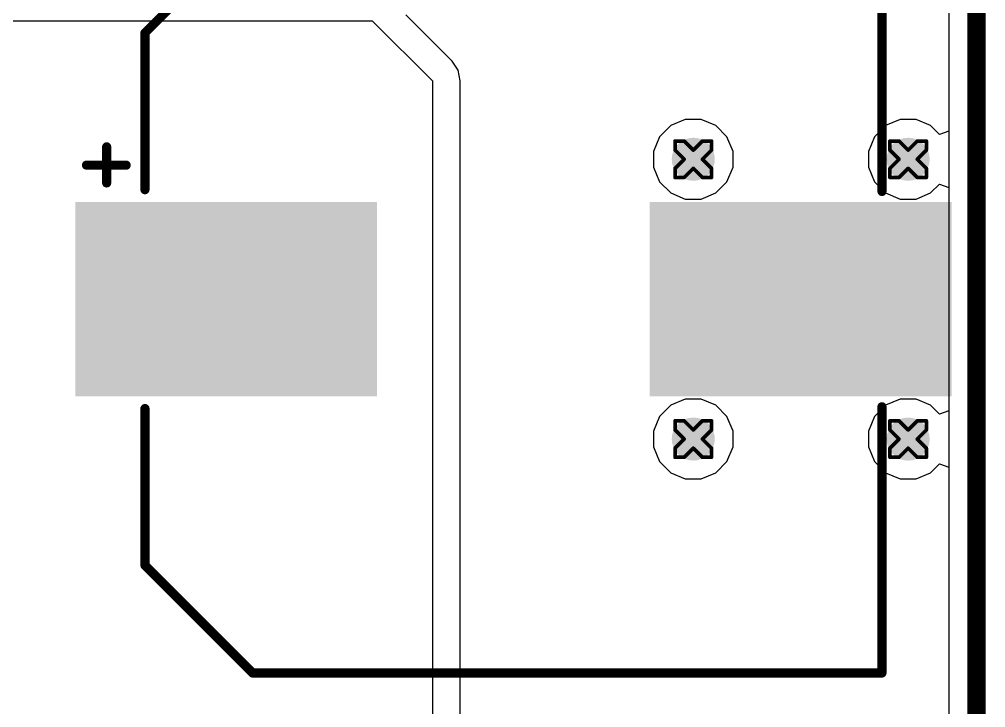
# Model space of a CAD drawing. Header units: inches. Extents: x -11 to 5379, y 0 to 5429.
# Drawn here: x 330.67 to 344.13, y 70.01 to 79.6 of the extents above; entities that cross this region are included whole.
import ezdxf

# ---------------------------------------------------------------- set-up
doc = ezdxf.new("R2010")
doc.units = ezdxf.units.IN
for name, color, linetype in [('Board Outline', 216, 'Continuous'), ('Bottom Layer', 5, 'Continuous'), ('Drill Drawing', 1, 'Continuous'), ('GND', 16, 'Continuous'), ('PWR', 76, 'Continuous'), ('Top Layer', 1, 'Continuous'), ('Top Overlay', 2, 'Continuous'), ('Top Paste', 8, 'Continuous'), ('Top Solder', 216, 'Continuous'), ('Via Holes', 16, 'Continuous')]:
    doc.layers.add(name, color=color, linetype=linetype)

# ---------------------------------------------------------------- blocks, each defined once
blk = doc.blocks.new('UCD_220_F_10__D___715')
at = {"layer": 'Top Layer'}
for points in [[(-6, 1.25), (-2, 1.25), (-2, -1.25), (-6, -1.25)], [(2, 1.25), (6, 1.25), (6, -1.25), (2, -1.25)]]:
    blk.add_hatch(color=1, dxfattribs=at).paths.add_polyline_path(points)
at = {"layer": 'Top Paste'}
for points in [[(-6, 1.25), (-2, 1.25), (-2, -1.25), (-6, -1.25)], [(2, 1.25), (6, 1.25), (6, -1.25), (2, -1.25)]]:
    blk.add_hatch(color=8, dxfattribs=at).paths.add_polyline_path(points)
at = {"layer": 'Top Solder'}
for points in [[(-6.102, 1.352), (-1.898, 1.352), (-1.898, -1.352), (-6.102, -1.352)], [(1.898, 1.352), (6.102, 1.352), (6.102, -1.352), (1.898, -1.352)]]:
    blk.add_hatch(color=216, dxfattribs=at).paths.add_polyline_path(points)
at = {"layer": 'Top Overlay'}
for points in [[(-5.131, 3.708, 0.127, 0.127, 0), (-3.632, 5.207, 0.127, 0.127, 0)], [(-3.632, 5.207, 0.127, 0.127, 0), (5.131, 5.207, 0.127, 0.127, 0)], [(5.131, 1.499, 0.127, 0.127, 0), (5.131, 5.207, 0.127, 0.127, 0)], [(-5.131, 1.524, 0.127, 0.127, 0), (-5.131, 3.708, 0.127, 0.127, 0)], [(-5.664, 1.618, 0.127, 0.127, 0), (-5.664, 2.121, 0.127, 0.127, 0)], [(-5.946, 1.866, 0.127, 0.127, 0), (-5.392, 1.866, 0.127, 0.127, 0)], [(-5.131, -3.708, 0.127, 0.127, 0), (-5.131, -1.524, 0.127, 0.127, 0)], [(5.131, -5.207, 0.127, 0.127, 0), (5.131, -1.499, 0.127, 0.127, 0)], [(-5.131, -3.708, 0.127, 0.127, 0), (-3.632, -5.207, 0.127, 0.127, 0)], [(-3.632, -5.207, 0.127, 0.127, 0), (5.131, -5.207, 0.127, 0.127, 0)]]:
    blk.add_lwpolyline(points, format="xyseb", dxfattribs=at)
for points in [[(-3.664, 5.207, 0.0635, 0.0635, 1), (-3.6, 5.207, 0.0635, 0.0635, 1)], [(-3.664, 5.207, 0.0635, 0.0635, 1), (-3.6, 5.207, 0.0635, 0.0635, 1)], [(5.099, 5.207, 0.0635, 0.0635, 1), (5.163, 5.207, 0.0635, 0.0635, 1)], [(5.099, 5.207, 0.0635, 0.0635, 1), (5.163, 5.207, 0.0635, 0.0635, 1)], [(-5.163, 3.708, 0.0635, 0.0635, 1), (-5.099, 3.708, 0.0635, 0.0635, 1)], [(-5.163, 3.708, 0.0635, 0.0635, 1), (-5.099, 3.708, 0.0635, 0.0635, 1)], [(-5.696, 2.121, 0.0635, 0.0635, 1), (-5.632, 2.121, 0.0635, 0.0635, 1)], [(-5.977, 1.866, 0.0635, 0.0635, 1), (-5.914, 1.866, 0.0635, 0.0635, 1)], [(-5.424, 1.866, 0.0635, 0.0635, 1), (-5.36, 1.866, 0.0635, 0.0635, 1)], [(-5.696, 1.618, 0.0635, 0.0635, 1), (-5.632, 1.618, 0.0635, 0.0635, 1)], [(-5.163, 1.524, 0.0635, 0.0635, 1), (-5.099, 1.524, 0.0635, 0.0635, 1)], [(5.099, 1.499, 0.0635, 0.0635, 1), (5.163, 1.499, 0.0635, 0.0635, 1)], [(-5.163, -1.524, 0.0635, 0.0635, 1), (-5.099, -1.524, 0.0635, 0.0635, 1)], [(5.099, -1.499, 0.0635, 0.0635, 1), (5.163, -1.499, 0.0635, 0.0635, 1)], [(-5.163, -3.708, 0.0635, 0.0635, 1), (-5.099, -3.708, 0.0635, 0.0635, 1)], [(-5.163, -3.708, 0.0635, 0.0635, 1), (-5.099, -3.708, 0.0635, 0.0635, 1)], [(-3.664, -5.207, 0.0635, 0.0635, 1), (-3.6, -5.207, 0.0635, 0.0635, 1)], [(-3.664, -5.207, 0.0635, 0.0635, 1), (-3.6, -5.207, 0.0635, 0.0635, 1)], [(5.099, -5.207, 0.0635, 0.0635, 1), (5.163, -5.207, 0.0635, 0.0635, 1)], [(5.099, -5.207, 0.0635, 0.0635, 1), (5.163, -5.207, 0.0635, 0.0635, 1)]]:
    blk.add_lwpolyline(points, format="xyseb", close=True, dxfattribs=at)

msp = doc.modelspace()

# ---------------------------------------------------------------- hatches: boundary and pattern name
at = {"layer": 'Bottom Layer'}
h = msp.add_hatch(color=5, dxfattribs=at)
edge = h.paths.add_edge_path()
edge.add_arc((340.056, 77.648), 0.3, 0, 360)
h = msp.add_hatch(color=5, dxfattribs=at)
edge = h.paths.add_edge_path()
edge.add_arc((343.048, 77.648), 0.3, 0, 360)
h = msp.add_hatch(color=5, dxfattribs=at)
edge = h.paths.add_edge_path()
edge.add_arc((340.056, 73.751), 0.3, 0, 360)
h = msp.add_hatch(color=5, dxfattribs=at)
edge = h.paths.add_edge_path()
edge.add_arc((343.048, 73.751), 0.3, 0, 360)
at = {"layer": 'GND'}
h = msp.add_hatch(color=16, dxfattribs=at)
edge = h.paths.add_edge_path()
edge.add_arc((340.056, 77.648), 0.3, 0, 360)
h = msp.add_hatch(color=16, dxfattribs=at)
edge = h.paths.add_edge_path()
edge.add_arc((343.048, 77.648), 0.3, 0, 360)
h = msp.add_hatch(color=16, dxfattribs=at)
edge = h.paths.add_edge_path()
edge.add_arc((340.056, 73.751), 0.3, 0, 360)
h = msp.add_hatch(color=16, dxfattribs=at)
edge = h.paths.add_edge_path()
edge.add_arc((343.048, 73.751), 0.3, 0, 360)
at = {"layer": 'PWR'}
h = msp.add_hatch(color=76, dxfattribs=at)
edge = h.paths.add_edge_path()
edge.add_arc((340.056, 77.648), 0.3, 0, 360)
h = msp.add_hatch(color=76, dxfattribs=at)
edge = h.paths.add_edge_path()
edge.add_arc((343.048, 77.648), 0.3, 0, 360)
h = msp.add_hatch(color=76, dxfattribs=at)
edge = h.paths.add_edge_path()
edge.add_arc((340.056, 73.751), 0.3, 0, 360)
h = msp.add_hatch(color=76, dxfattribs=at)
edge = h.paths.add_edge_path()
edge.add_arc((343.048, 73.751), 0.3, 0, 360)
at = {"layer": 'Top Layer'}
h = msp.add_hatch(color=1, dxfattribs=at)
edge = h.paths.add_edge_path()
edge.add_arc((340.056, 77.648), 0.3, 0, 360)
h = msp.add_hatch(color=1, dxfattribs=at)
edge = h.paths.add_edge_path()
edge.add_arc((343.048, 77.648), 0.3, 0, 360)
h = msp.add_hatch(color=1, dxfattribs=at)
edge = h.paths.add_edge_path()
edge.add_arc((340.056, 73.751), 0.3, 0, 360)
h = msp.add_hatch(color=1, dxfattribs=at)
edge = h.paths.add_edge_path()
edge.add_arc((343.048, 73.751), 0.3, 0, 360)
at = {"layer": 'Via Holes'}
h = msp.add_hatch(color=7, dxfattribs=at)
edge = h.paths.add_edge_path()
edge.add_arc((340.056, 77.648), 0.15, 0, 360)
h = msp.add_hatch(color=7, dxfattribs=at)
edge = h.paths.add_edge_path()
edge.add_arc((343.048, 77.648), 0.15, 0, 360)
h = msp.add_hatch(color=7, dxfattribs=at)
edge = h.paths.add_edge_path()
edge.add_arc((340.056, 73.751), 0.15, 0, 360)
h = msp.add_hatch(color=7, dxfattribs=at)
edge = h.paths.add_edge_path()
edge.add_arc((343.048, 73.751), 0.15, 0, 360)

# ---------------------------------------------------------------- linework, layer by layer
at = {"layer": 'Board Outline'}
msp.add_lwpolyline([(344, 0, 0.254, 0.254, 0), (344, 110, 0.254, 0.254, 0)], format="xyseb", dxfattribs=at)
at = {"layer": 'Bottom Layer'}
msp.add_line((343.612, 100.329), (343.612, 9.672), dxfattribs=at)
at = {"layer": 'Drill Drawing'}
for points in [[(339.802, 77.775, 0.0508, 0.0508, 0), (339.802, 77.902, 0.0508, 0.0508, 0)], [(339.802, 77.902, 0.0508, 0.0508, 0), (339.929, 77.902, 0.0508, 0.0508, 0)], [(339.929, 77.902, 0.0508, 0.0508, 0), (340.056, 77.775, 0.0508, 0.0508, 0)], [(340.056, 77.775, 0.0508, 0.0508, 0), (340.183, 77.902, 0.0508, 0.0508, 0)], [(340.183, 77.902, 0.0508, 0.0508, 0), (340.31, 77.902, 0.0508, 0.0508, 0)], [(340.31, 77.775, 0.0508, 0.0508, 0), (340.31, 77.902, 0.0508, 0.0508, 0)], [(342.794, 77.775, 0.0508, 0.0508, 0), (342.794, 77.902, 0.0508, 0.0508, 0)], [(342.794, 77.902, 0.0508, 0.0508, 0), (342.921, 77.902, 0.0508, 0.0508, 0)], [(342.921, 77.902, 0.0508, 0.0508, 0), (343.048, 77.775, 0.0508, 0.0508, 0)], [(343.048, 77.775, 0.0508, 0.0508, 0), (343.175, 77.902, 0.0508, 0.0508, 0)], [(343.175, 77.902, 0.0508, 0.0508, 0), (343.302, 77.902, 0.0508, 0.0508, 0)], [(343.302, 77.775, 0.0508, 0.0508, 0), (343.302, 77.902, 0.0508, 0.0508, 0)], [(339.802, 77.775, 0.0508, 0.0508, 0), (339.929, 77.648, 0.0508, 0.0508, 0)], [(340.183, 77.648, 0.0508, 0.0508, 0), (340.31, 77.775, 0.0508, 0.0508, 0)], [(342.794, 77.775, 0.0508, 0.0508, 0), (342.921, 77.648, 0.0508, 0.0508, 0)], [(343.175, 77.648, 0.0508, 0.0508, 0), (343.302, 77.775, 0.0508, 0.0508, 0)], [(339.802, 77.521, 0.0508, 0.0508, 0), (339.929, 77.648, 0.0508, 0.0508, 0)], [(340.183, 77.648, 0.0508, 0.0508, 0), (340.31, 77.521, 0.0508, 0.0508, 0)], [(342.794, 77.521, 0.0508, 0.0508, 0), (342.921, 77.648, 0.0508, 0.0508, 0)], [(343.175, 77.648, 0.0508, 0.0508, 0), (343.302, 77.521, 0.0508, 0.0508, 0)], [(339.802, 77.394, 0.0508, 0.0508, 0), (339.802, 77.521, 0.0508, 0.0508, 0)], [(339.929, 77.394, 0.0508, 0.0508, 0), (340.056, 77.521, 0.0508, 0.0508, 0)], [(340.056, 77.521, 0.0508, 0.0508, 0), (340.183, 77.394, 0.0508, 0.0508, 0)], [(340.31, 77.394, 0.0508, 0.0508, 0), (340.31, 77.521, 0.0508, 0.0508, 0)], [(342.794, 77.394, 0.0508, 0.0508, 0), (342.794, 77.521, 0.0508, 0.0508, 0)], [(342.921, 77.394, 0.0508, 0.0508, 0), (343.048, 77.521, 0.0508, 0.0508, 0)], [(343.048, 77.521, 0.0508, 0.0508, 0), (343.175, 77.394, 0.0508, 0.0508, 0)], [(343.302, 77.394, 0.0508, 0.0508, 0), (343.302, 77.521, 0.0508, 0.0508, 0)], [(339.802, 77.394, 0.0508, 0.0508, 0), (339.929, 77.394, 0.0508, 0.0508, 0)], [(340.183, 77.394, 0.0508, 0.0508, 0), (340.31, 77.394, 0.0508, 0.0508, 0)], [(342.794, 77.394, 0.0508, 0.0508, 0), (342.921, 77.394, 0.0508, 0.0508, 0)], [(343.175, 77.394, 0.0508, 0.0508, 0), (343.302, 77.394, 0.0508, 0.0508, 0)], [(339.802, 73.878, 0.0508, 0.0508, 0), (339.802, 74.005, 0.0508, 0.0508, 0)], [(339.802, 74.005, 0.0508, 0.0508, 0), (339.929, 74.005, 0.0508, 0.0508, 0)], [(339.929, 74.005, 0.0508, 0.0508, 0), (340.056, 73.878, 0.0508, 0.0508, 0)], [(340.056, 73.878, 0.0508, 0.0508, 0), (340.183, 74.005, 0.0508, 0.0508, 0)], [(340.183, 74.005, 0.0508, 0.0508, 0), (340.31, 74.005, 0.0508, 0.0508, 0)], [(340.31, 73.878, 0.0508, 0.0508, 0), (340.31, 74.005, 0.0508, 0.0508, 0)], [(342.794, 73.878, 0.0508, 0.0508, 0), (342.794, 74.005, 0.0508, 0.0508, 0)], [(342.794, 74.005, 0.0508, 0.0508, 0), (342.921, 74.005, 0.0508, 0.0508, 0)], [(342.921, 74.005, 0.0508, 0.0508, 0), (343.048, 73.878, 0.0508, 0.0508, 0)], [(343.048, 73.878, 0.0508, 0.0508, 0), (343.175, 74.005, 0.0508, 0.0508, 0)], [(343.175, 74.005, 0.0508, 0.0508, 0), (343.302, 74.005, 0.0508, 0.0508, 0)], [(343.302, 73.878, 0.0508, 0.0508, 0), (343.302, 74.005, 0.0508, 0.0508, 0)], [(339.802, 73.878, 0.0508, 0.0508, 0), (339.929, 73.751, 0.0508, 0.0508, 0)], [(340.183, 73.751, 0.0508, 0.0508, 0), (340.31, 73.878, 0.0508, 0.0508, 0)], [(342.794, 73.878, 0.0508, 0.0508, 0), (342.921, 73.751, 0.0508, 0.0508, 0)], [(343.175, 73.751, 0.0508, 0.0508, 0), (343.302, 73.878, 0.0508, 0.0508, 0)], [(339.802, 73.624, 0.0508, 0.0508, 0), (339.929, 73.751, 0.0508, 0.0508, 0)], [(340.183, 73.751, 0.0508, 0.0508, 0), (340.31, 73.624, 0.0508, 0.0508, 0)], [(342.794, 73.624, 0.0508, 0.0508, 0), (342.921, 73.751, 0.0508, 0.0508, 0)], [(343.175, 73.751, 0.0508, 0.0508, 0), (343.302, 73.624, 0.0508, 0.0508, 0)], [(339.802, 73.497, 0.0508, 0.0508, 0), (339.802, 73.624, 0.0508, 0.0508, 0)], [(339.929, 73.497, 0.0508, 0.0508, 0), (340.056, 73.624, 0.0508, 0.0508, 0)], [(340.056, 73.624, 0.0508, 0.0508, 0), (340.183, 73.497, 0.0508, 0.0508, 0)], [(340.31, 73.497, 0.0508, 0.0508, 0), (340.31, 73.624, 0.0508, 0.0508, 0)], [(342.794, 73.497, 0.0508, 0.0508, 0), (342.794, 73.624, 0.0508, 0.0508, 0)], [(342.921, 73.497, 0.0508, 0.0508, 0), (343.048, 73.624, 0.0508, 0.0508, 0)], [(343.048, 73.624, 0.0508, 0.0508, 0), (343.175, 73.497, 0.0508, 0.0508, 0)], [(343.302, 73.497, 0.0508, 0.0508, 0), (343.302, 73.624, 0.0508, 0.0508, 0)], [(339.802, 73.497, 0.0508, 0.0508, 0), (339.929, 73.497, 0.0508, 0.0508, 0)], [(340.183, 73.497, 0.0508, 0.0508, 0), (340.31, 73.497, 0.0508, 0.0508, 0)], [(342.794, 73.497, 0.0508, 0.0508, 0), (342.921, 73.497, 0.0508, 0.0508, 0)], [(343.175, 73.497, 0.0508, 0.0508, 0), (343.302, 73.497, 0.0508, 0.0508, 0)]]:
    msp.add_lwpolyline(points, format="xyseb", dxfattribs=at)
for points in [[(339.789, 77.902, 0.0254, 0.0254, 1), (339.814, 77.902, 0.0254, 0.0254, 1)], [(339.789, 77.902, 0.0254, 0.0254, 1), (339.814, 77.902, 0.0254, 0.0254, 1)], [(339.916, 77.902, 0.0254, 0.0254, 1), (339.941, 77.902, 0.0254, 0.0254, 1)], [(339.916, 77.902, 0.0254, 0.0254, 1), (339.941, 77.902, 0.0254, 0.0254, 1)], [(340.17, 77.902, 0.0254, 0.0254, 1), (340.195, 77.902, 0.0254, 0.0254, 1)], [(340.17, 77.902, 0.0254, 0.0254, 1), (340.195, 77.902, 0.0254, 0.0254, 1)], [(340.297, 77.902, 0.0254, 0.0254, 1), (340.322, 77.902, 0.0254, 0.0254, 1)], [(340.297, 77.902, 0.0254, 0.0254, 1), (340.322, 77.902, 0.0254, 0.0254, 1)], [(342.781, 77.902, 0.0254, 0.0254, 1), (342.806, 77.902, 0.0254, 0.0254, 1)], [(342.781, 77.902, 0.0254, 0.0254, 1), (342.806, 77.902, 0.0254, 0.0254, 1)], [(342.908, 77.902, 0.0254, 0.0254, 1), (342.933, 77.902, 0.0254, 0.0254, 1)], [(342.908, 77.902, 0.0254, 0.0254, 1), (342.933, 77.902, 0.0254, 0.0254, 1)], [(343.162, 77.902, 0.0254, 0.0254, 1), (343.187, 77.902, 0.0254, 0.0254, 1)], [(343.162, 77.902, 0.0254, 0.0254, 1), (343.187, 77.902, 0.0254, 0.0254, 1)], [(343.289, 77.902, 0.0254, 0.0254, 1), (343.314, 77.902, 0.0254, 0.0254, 1)], [(343.289, 77.902, 0.0254, 0.0254, 1), (343.314, 77.902, 0.0254, 0.0254, 1)], [(339.789, 77.775, 0.0254, 0.0254, 1), (339.814, 77.775, 0.0254, 0.0254, 1)], [(339.789, 77.775, 0.0254, 0.0254, 1), (339.814, 77.775, 0.0254, 0.0254, 1)], [(340.043, 77.775, 0.0254, 0.0254, 1), (340.068, 77.775, 0.0254, 0.0254, 1)], [(340.043, 77.775, 0.0254, 0.0254, 1), (340.068, 77.775, 0.0254, 0.0254, 1)], [(340.297, 77.775, 0.0254, 0.0254, 1), (340.322, 77.775, 0.0254, 0.0254, 1)], [(340.297, 77.775, 0.0254, 0.0254, 1), (340.322, 77.775, 0.0254, 0.0254, 1)], [(342.781, 77.775, 0.0254, 0.0254, 1), (342.806, 77.775, 0.0254, 0.0254, 1)], [(342.781, 77.775, 0.0254, 0.0254, 1), (342.806, 77.775, 0.0254, 0.0254, 1)], [(343.035, 77.775, 0.0254, 0.0254, 1), (343.06, 77.775, 0.0254, 0.0254, 1)], [(343.035, 77.775, 0.0254, 0.0254, 1), (343.06, 77.775, 0.0254, 0.0254, 1)], [(343.289, 77.775, 0.0254, 0.0254, 1), (343.314, 77.775, 0.0254, 0.0254, 1)], [(343.289, 77.775, 0.0254, 0.0254, 1), (343.314, 77.775, 0.0254, 0.0254, 1)], [(339.916, 77.648, 0.0254, 0.0254, 1), (339.941, 77.648, 0.0254, 0.0254, 1)], [(339.916, 77.648, 0.0254, 0.0254, 1), (339.941, 77.648, 0.0254, 0.0254, 1)], [(340.17, 77.648, 0.0254, 0.0254, 1), (340.195, 77.648, 0.0254, 0.0254, 1)], [(340.17, 77.648, 0.0254, 0.0254, 1), (340.195, 77.648, 0.0254, 0.0254, 1)], [(342.908, 77.648, 0.0254, 0.0254, 1), (342.933, 77.648, 0.0254, 0.0254, 1)], [(342.908, 77.648, 0.0254, 0.0254, 1), (342.933, 77.648, 0.0254, 0.0254, 1)], [(343.162, 77.648, 0.0254, 0.0254, 1), (343.187, 77.648, 0.0254, 0.0254, 1)], [(343.162, 77.648, 0.0254, 0.0254, 1), (343.187, 77.648, 0.0254, 0.0254, 1)], [(339.789, 77.521, 0.0254, 0.0254, 1), (339.814, 77.521, 0.0254, 0.0254, 1)], [(339.789, 77.521, 0.0254, 0.0254, 1), (339.814, 77.521, 0.0254, 0.0254, 1)], [(340.043, 77.521, 0.0254, 0.0254, 1), (340.068, 77.521, 0.0254, 0.0254, 1)], [(340.043, 77.521, 0.0254, 0.0254, 1), (340.068, 77.521, 0.0254, 0.0254, 1)], [(340.297, 77.521, 0.0254, 0.0254, 1), (340.322, 77.521, 0.0254, 0.0254, 1)], [(340.297, 77.521, 0.0254, 0.0254, 1), (340.322, 77.521, 0.0254, 0.0254, 1)], [(342.781, 77.521, 0.0254, 0.0254, 1), (342.806, 77.521, 0.0254, 0.0254, 1)], [(342.781, 77.521, 0.0254, 0.0254, 1), (342.806, 77.521, 0.0254, 0.0254, 1)], [(343.035, 77.521, 0.0254, 0.0254, 1), (343.06, 77.521, 0.0254, 0.0254, 1)], [(343.035, 77.521, 0.0254, 0.0254, 1), (343.06, 77.521, 0.0254, 0.0254, 1)], [(343.289, 77.521, 0.0254, 0.0254, 1), (343.314, 77.521, 0.0254, 0.0254, 1)], [(343.289, 77.521, 0.0254, 0.0254, 1), (343.314, 77.521, 0.0254, 0.0254, 1)], [(339.789, 77.394, 0.0254, 0.0254, 1), (339.814, 77.394, 0.0254, 0.0254, 1)], [(339.789, 77.394, 0.0254, 0.0254, 1), (339.814, 77.394, 0.0254, 0.0254, 1)], [(339.916, 77.394, 0.0254, 0.0254, 1), (339.941, 77.394, 0.0254, 0.0254, 1)], [(339.916, 77.394, 0.0254, 0.0254, 1), (339.941, 77.394, 0.0254, 0.0254, 1)], [(340.17, 77.394, 0.0254, 0.0254, 1), (340.195, 77.394, 0.0254, 0.0254, 1)], [(340.17, 77.394, 0.0254, 0.0254, 1), (340.195, 77.394, 0.0254, 0.0254, 1)], [(340.297, 77.394, 0.0254, 0.0254, 1), (340.322, 77.394, 0.0254, 0.0254, 1)], [(340.297, 77.394, 0.0254, 0.0254, 1), (340.322, 77.394, 0.0254, 0.0254, 1)], [(342.781, 77.394, 0.0254, 0.0254, 1), (342.806, 77.394, 0.0254, 0.0254, 1)], [(342.781, 77.394, 0.0254, 0.0254, 1), (342.806, 77.394, 0.0254, 0.0254, 1)], [(342.908, 77.394, 0.0254, 0.0254, 1), (342.933, 77.394, 0.0254, 0.0254, 1)], [(342.908, 77.394, 0.0254, 0.0254, 1), (342.933, 77.394, 0.0254, 0.0254, 1)], [(343.162, 77.394, 0.0254, 0.0254, 1), (343.187, 77.394, 0.0254, 0.0254, 1)], [(343.162, 77.394, 0.0254, 0.0254, 1), (343.187, 77.394, 0.0254, 0.0254, 1)], [(343.289, 77.394, 0.0254, 0.0254, 1), (343.314, 77.394, 0.0254, 0.0254, 1)], [(343.289, 77.394, 0.0254, 0.0254, 1), (343.314, 77.394, 0.0254, 0.0254, 1)], [(339.789, 74.005, 0.0254, 0.0254, 1), (339.814, 74.005, 0.0254, 0.0254, 1)], [(339.789, 74.005, 0.0254, 0.0254, 1), (339.814, 74.005, 0.0254, 0.0254, 1)], [(339.916, 74.005, 0.0254, 0.0254, 1), (339.941, 74.005, 0.0254, 0.0254, 1)], [(339.916, 74.005, 0.0254, 0.0254, 1), (339.941, 74.005, 0.0254, 0.0254, 1)], [(340.17, 74.005, 0.0254, 0.0254, 1), (340.195, 74.005, 0.0254, 0.0254, 1)], [(340.17, 74.005, 0.0254, 0.0254, 1), (340.195, 74.005, 0.0254, 0.0254, 1)], [(340.297, 74.005, 0.0254, 0.0254, 1), (340.322, 74.005, 0.0254, 0.0254, 1)], [(340.297, 74.005, 0.0254, 0.0254, 1), (340.322, 74.005, 0.0254, 0.0254, 1)], [(342.781, 74.005, 0.0254, 0.0254, 1), (342.806, 74.005, 0.0254, 0.0254, 1)], [(342.781, 74.005, 0.0254, 0.0254, 1), (342.806, 74.005, 0.0254, 0.0254, 1)], [(342.908, 74.005, 0.0254, 0.0254, 1), (342.933, 74.005, 0.0254, 0.0254, 1)], [(342.908, 74.005, 0.0254, 0.0254, 1), (342.933, 74.005, 0.0254, 0.0254, 1)], [(343.162, 74.005, 0.0254, 0.0254, 1), (343.187, 74.005, 0.0254, 0.0254, 1)], [(343.162, 74.005, 0.0254, 0.0254, 1), (343.187, 74.005, 0.0254, 0.0254, 1)], [(343.289, 74.005, 0.0254, 0.0254, 1), (343.314, 74.005, 0.0254, 0.0254, 1)], [(343.289, 74.005, 0.0254, 0.0254, 1), (343.314, 74.005, 0.0254, 0.0254, 1)], [(339.789, 73.878, 0.0254, 0.0254, 1), (339.814, 73.878, 0.0254, 0.0254, 1)], [(339.789, 73.878, 0.0254, 0.0254, 1), (339.814, 73.878, 0.0254, 0.0254, 1)], [(340.043, 73.878, 0.0254, 0.0254, 1), (340.068, 73.878, 0.0254, 0.0254, 1)], [(340.043, 73.878, 0.0254, 0.0254, 1), (340.068, 73.878, 0.0254, 0.0254, 1)], [(340.297, 73.878, 0.0254, 0.0254, 1), (340.322, 73.878, 0.0254, 0.0254, 1)], [(340.297, 73.878, 0.0254, 0.0254, 1), (340.322, 73.878, 0.0254, 0.0254, 1)], [(342.781, 73.878, 0.0254, 0.0254, 1), (342.806, 73.878, 0.0254, 0.0254, 1)], [(342.781, 73.878, 0.0254, 0.0254, 1), (342.806, 73.878, 0.0254, 0.0254, 1)], [(343.035, 73.878, 0.0254, 0.0254, 1), (343.06, 73.878, 0.0254, 0.0254, 1)], [(343.035, 73.878, 0.0254, 0.0254, 1), (343.06, 73.878, 0.0254, 0.0254, 1)], [(343.289, 73.878, 0.0254, 0.0254, 1), (343.314, 73.878, 0.0254, 0.0254, 1)], [(343.289, 73.878, 0.0254, 0.0254, 1), (343.314, 73.878, 0.0254, 0.0254, 1)], [(339.916, 73.751, 0.0254, 0.0254, 1), (339.941, 73.751, 0.0254, 0.0254, 1)], [(339.916, 73.751, 0.0254, 0.0254, 1), (339.941, 73.751, 0.0254, 0.0254, 1)], [(340.17, 73.751, 0.0254, 0.0254, 1), (340.195, 73.751, 0.0254, 0.0254, 1)], [(340.17, 73.751, 0.0254, 0.0254, 1), (340.195, 73.751, 0.0254, 0.0254, 1)], [(342.908, 73.751, 0.0254, 0.0254, 1), (342.933, 73.751, 0.0254, 0.0254, 1)], [(342.908, 73.751, 0.0254, 0.0254, 1), (342.933, 73.751, 0.0254, 0.0254, 1)], [(343.162, 73.751, 0.0254, 0.0254, 1), (343.187, 73.751, 0.0254, 0.0254, 1)], [(343.162, 73.751, 0.0254, 0.0254, 1), (343.187, 73.751, 0.0254, 0.0254, 1)], [(339.789, 73.624, 0.0254, 0.0254, 1), (339.814, 73.624, 0.0254, 0.0254, 1)], [(339.789, 73.624, 0.0254, 0.0254, 1), (339.814, 73.624, 0.0254, 0.0254, 1)], [(340.043, 73.624, 0.0254, 0.0254, 1), (340.068, 73.624, 0.0254, 0.0254, 1)], [(340.043, 73.624, 0.0254, 0.0254, 1), (340.068, 73.624, 0.0254, 0.0254, 1)], [(340.297, 73.624, 0.0254, 0.0254, 1), (340.322, 73.624, 0.0254, 0.0254, 1)], [(340.297, 73.624, 0.0254, 0.0254, 1), (340.322, 73.624, 0.0254, 0.0254, 1)], [(342.781, 73.624, 0.0254, 0.0254, 1), (342.806, 73.624, 0.0254, 0.0254, 1)], [(342.781, 73.624, 0.0254, 0.0254, 1), (342.806, 73.624, 0.0254, 0.0254, 1)], [(343.035, 73.624, 0.0254, 0.0254, 1), (343.06, 73.624, 0.0254, 0.0254, 1)], [(343.035, 73.624, 0.0254, 0.0254, 1), (343.06, 73.624, 0.0254, 0.0254, 1)], [(343.289, 73.624, 0.0254, 0.0254, 1), (343.314, 73.624, 0.0254, 0.0254, 1)], [(343.289, 73.624, 0.0254, 0.0254, 1), (343.314, 73.624, 0.0254, 0.0254, 1)], [(339.789, 73.497, 0.0254, 0.0254, 1), (339.814, 73.497, 0.0254, 0.0254, 1)], [(339.789, 73.497, 0.0254, 0.0254, 1), (339.814, 73.497, 0.0254, 0.0254, 1)], [(339.916, 73.497, 0.0254, 0.0254, 1), (339.941, 73.497, 0.0254, 0.0254, 1)], [(339.916, 73.497, 0.0254, 0.0254, 1), (339.941, 73.497, 0.0254, 0.0254, 1)], [(340.17, 73.497, 0.0254, 0.0254, 1), (340.195, 73.497, 0.0254, 0.0254, 1)], [(340.17, 73.497, 0.0254, 0.0254, 1), (340.195, 73.497, 0.0254, 0.0254, 1)], [(340.297, 73.497, 0.0254, 0.0254, 1), (340.322, 73.497, 0.0254, 0.0254, 1)], [(340.297, 73.497, 0.0254, 0.0254, 1), (340.322, 73.497, 0.0254, 0.0254, 1)], [(342.781, 73.497, 0.0254, 0.0254, 1), (342.806, 73.497, 0.0254, 0.0254, 1)], [(342.781, 73.497, 0.0254, 0.0254, 1), (342.806, 73.497, 0.0254, 0.0254, 1)], [(342.908, 73.497, 0.0254, 0.0254, 1), (342.933, 73.497, 0.0254, 0.0254, 1)], [(342.908, 73.497, 0.0254, 0.0254, 1), (342.933, 73.497, 0.0254, 0.0254, 1)], [(343.162, 73.497, 0.0254, 0.0254, 1), (343.187, 73.497, 0.0254, 0.0254, 1)], [(343.162, 73.497, 0.0254, 0.0254, 1), (343.187, 73.497, 0.0254, 0.0254, 1)], [(343.289, 73.497, 0.0254, 0.0254, 1), (343.314, 73.497, 0.0254, 0.0254, 1)], [(343.289, 73.497, 0.0254, 0.0254, 1), (343.314, 73.497, 0.0254, 0.0254, 1)]]:
    msp.add_lwpolyline(points, format="xyseb", close=True, dxfattribs=at)
at = {"layer": 'GND'}
msp.add_line((343.612, 97.629), (343.612, 11.412), dxfattribs=at)
at = {"layer": 'PWR'}
for p, q in [((343.612, 81.824), (343.612, 78.041)), ((339.945, 78.202), (339.742, 78.117)), ((340.166, 78.202), (339.945, 78.202)), ((340.369, 78.117), (340.166, 78.202)), ((342.937, 78.202), (342.734, 78.117)), ((343.158, 78.202), (342.937, 78.202)), ((343.361, 78.117), (343.158, 78.202)), ((339.742, 78.117), (339.586, 77.962)), ((340.525, 77.962), (340.369, 78.117)), ((342.734, 78.117), (342.578, 77.962)), ((343.485, 77.994), (343.361, 78.117)), ((343.612, 78.041), (343.485, 77.994)), ((339.586, 77.962), (339.502, 77.758)), ((340.61, 77.758), (340.525, 77.962)), ((342.578, 77.962), (342.494, 77.758)), ((339.502, 77.758), (339.502, 77.538)), ((340.61, 77.538), (340.61, 77.758)), ((342.494, 77.758), (342.494, 77.538)), ((339.502, 77.538), (339.586, 77.334)), ((340.525, 77.334), (340.61, 77.538)), ((342.494, 77.538), (342.578, 77.334)), ((339.586, 77.334), (339.742, 77.178)), ((340.369, 77.178), (340.525, 77.334)), ((342.578, 77.334), (342.734, 77.178)), ((343.361, 77.178), (343.485, 77.301)), ((343.485, 77.301), (343.612, 77.255)), ((343.612, 77.255), (343.612, 74.144)), ((339.742, 77.178), (339.945, 77.094)), ((340.166, 77.094), (340.369, 77.178)), ((342.734, 77.178), (342.937, 77.094)), ((343.158, 77.094), (343.361, 77.178)), ((339.945, 77.094), (340.166, 77.094)), ((342.937, 77.094), (343.158, 77.094)), ((339.945, 74.305), (339.742, 74.221)), ((340.166, 74.305), (339.945, 74.305)), ((340.369, 74.221), (340.166, 74.305)), ((342.937, 74.305), (342.734, 74.221)), ((343.158, 74.305), (342.937, 74.305)), ((343.361, 74.221), (343.158, 74.305)), ((339.742, 74.221), (339.586, 74.065)), ((340.525, 74.065), (340.369, 74.221)), ((342.734, 74.221), (342.578, 74.065)), ((343.485, 74.098), (343.361, 74.221)), ((343.612, 74.144), (343.485, 74.098)), ((339.586, 74.065), (339.502, 73.862)), ((340.61, 73.862), (340.525, 74.065)), ((342.578, 74.065), (342.494, 73.862)), ((339.502, 73.862), (339.502, 73.641)), ((340.61, 73.641), (340.61, 73.862)), ((342.494, 73.862), (342.494, 73.641)), ((339.502, 73.641), (339.586, 73.438)), ((340.525, 73.438), (340.61, 73.641)), ((342.494, 73.641), (342.578, 73.438)), ((339.586, 73.438), (339.742, 73.282)), ((340.369, 73.282), (340.525, 73.438)), ((342.578, 73.438), (342.734, 73.282)), ((343.361, 73.282), (343.485, 73.405)), ((343.485, 73.405), (343.612, 73.359)), ((343.612, 73.359), (343.612, 0.388)), ((339.742, 73.282), (339.945, 73.197)), ((339.945, 73.197), (340.166, 73.197)), ((340.166, 73.197), (340.369, 73.282)), ((342.734, 73.282), (342.937, 73.197)), ((342.937, 73.197), (343.158, 73.197)), ((343.158, 73.197), (343.361, 73.282))]:
    msp.add_line(p, q, dxfattribs=at)
at = {"layer": 'Top Layer'}
for p, q in [((343.612, 94.272), (343.612, 68.719)), ((336.698, 79.015), (336.052, 79.66)), ((327.867, 79.578), (335.585, 79.578)), ((335.585, 79.578), (336.423, 78.74)), ((336.782, 78.889), (336.698, 79.015)), ((336.811, 78.74), (336.782, 78.889)), ((336.423, 78.74), (336.423, 69.215)), ((336.811, 69.376), (336.811, 78.74))]:
    msp.add_line(p, q, dxfattribs=at)

# ---------------------------------------------------------------- block references
msp.add_blockref('UCD_220_F_10__D___715', (337.552, 75.7))

doc.saveas('drawing.dxf')
